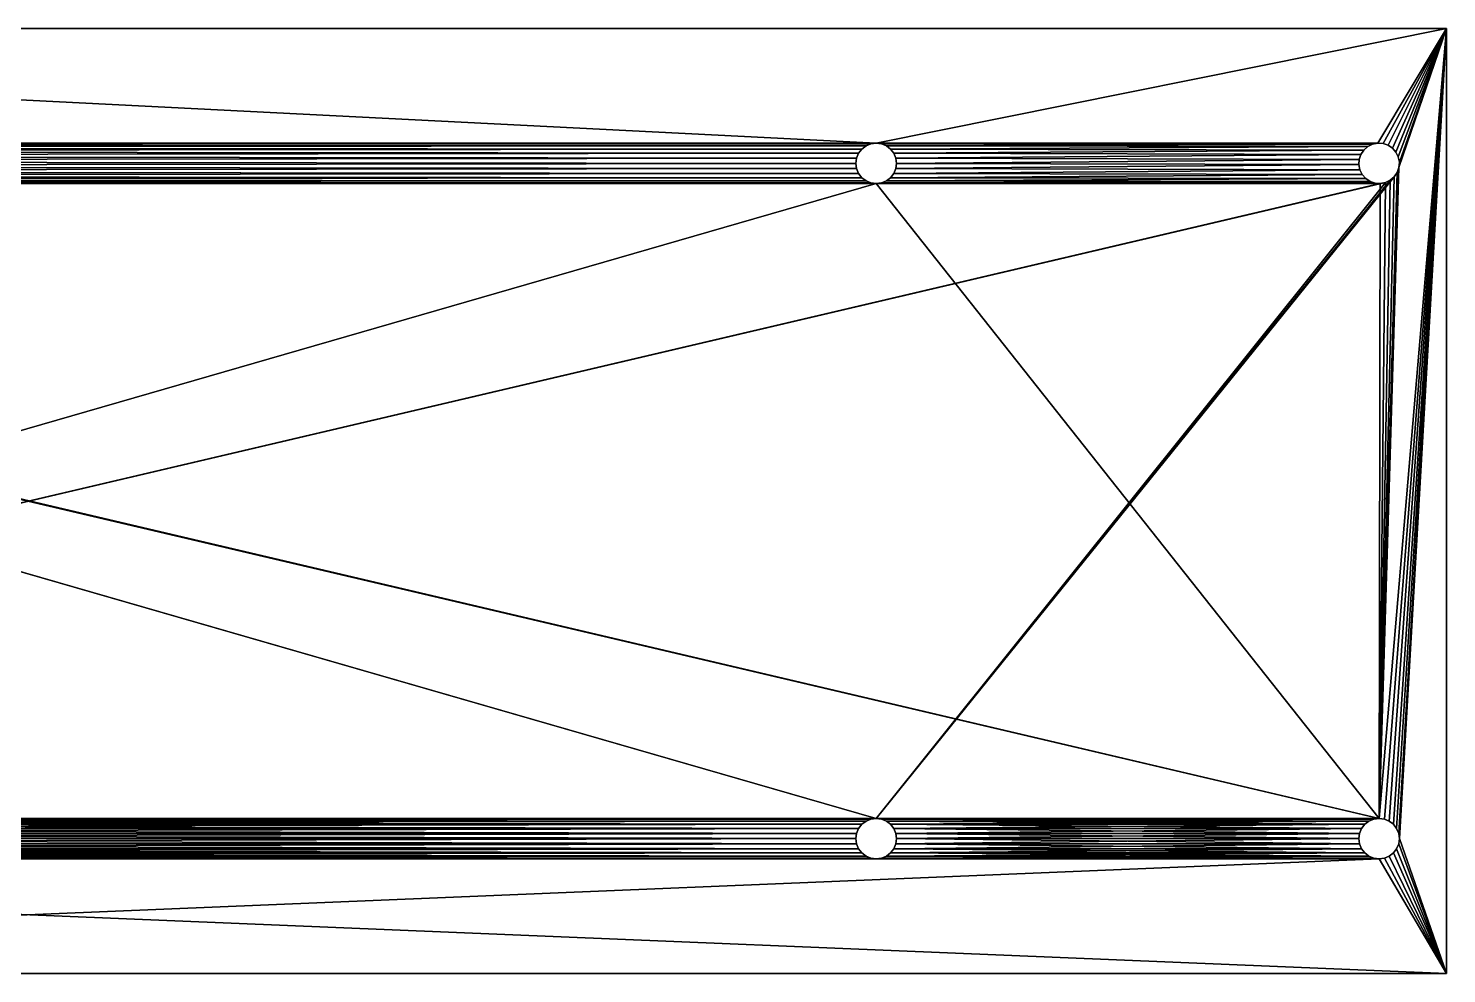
# Model space of a CAD drawing. Header units: metres. Extents: x 0 to 683, y 0 to 667.
# Drawn here: x 105 to 210, y 214 to 284 of the extents above; entities that cross this region are included whole.
import ezdxf

# ---------------------------------------------------------------- set-up
doc = ezdxf.new("R2010")
doc.units = ezdxf.units.M

msp = doc.modelspace()

# ---------------------------------------------------------------- meshes
at = {"layer": 'Frame Support'}
mesh = msp.add_polyface(dxfattribs=at)
corners = [(210, 284), (0, 284, -10), (0, 284), (210, 284, -10)]
mesh.append_faces([[corners[k] for k in face] for face in [(0, 1, 2), (1, 0, 3)]], dxfattribs={"vtx0": -1})
mesh = msp.add_polyface(dxfattribs=at)
corners = [(168.16, 272.55, -10), (205.09, 272.5, -10), (167.77, 272.5, -10), (204.7, 272.53, -10), (204.33, 272.66, -10), (168.52, 272.7, -10), (204.01, 272.88, -10), (168.83, 272.94, -10), (203.75, 273.17, -10), (169.07, 273.25, -10), (203.58, 273.52, -10), (169.22, 273.61, -10), (203.5, 273.91, -10), (169.27, 274, -10), (203.53, 274.3, -10), (169.22, 274.39, -10), (203.66, 274.67, -10), (169.07, 274.75, -10), (203.88, 274.99, -10), (168.83, 275.06, -10), (204.17, 275.25, -10), (168.52, 275.3, -10), (204.52, 275.42, -10), (168.16, 275.45, -10), (204.91, 275.5, -10), (167.77, 275.5, -10), (0, 214, -10), (5, 222.5, -10), (210, 214, -10), (4.61, 222.55, -10), (4.25, 222.7, -10), (3.94, 222.94, -10), (3.7, 223.25, -10), (3.55, 223.61, -10), (3.5, 224, -10), (0, 284, -10), (3.55, 224.39, -10), (3.7, 224.75, -10), (3.94, 225.06, -10), (4.25, 225.3, -10), (4.61, 225.45, -10), (5, 225.5, -10), (3.61, 273.43, -10), (3.8, 273.09, -10), (4.08, 272.82, -10), (4.42, 272.62, -10), (167.77, 225.5, -10), (4.79, 272.51, -10), (205, 225.5, -10), (5.19, 272.51, -10), (3.51, 273.81, -10), (3.51, 274.21, -10), (3.62, 274.58, -10), (3.82, 274.92, -10), (4.09, 275.2, -10), (4.43, 275.39, -10), (4.81, 275.49, -10), (206.5, 224, -10), (210, 284, -10), (206.45, 223.61, -10), (206.3, 223.25, -10), (206.06, 222.94, -10), (205.75, 222.7, -10), (205.39, 222.55, -10), (205, 222.5, -10), (167.77, 222.5, -10), (206.45, 224.39, -10), (206.3, 224.75, -10), (206.06, 225.06, -10), (205.75, 225.3, -10), (205.39, 225.45, -10), (206.47, 273.7, -10), (206.34, 273.33, -10), (206.12, 273.01, -10), (205.83, 272.75, -10), (205.48, 272.58, -10), (206.5, 274.09, -10), (206.42, 274.48, -10), (206.25, 274.83, -10), (205.99, 275.12, -10), (205.67, 275.34, -10), (205.3, 275.47, -10), (167.38, 272.55, -10), (5.57, 272.61, -10), (167.02, 272.7, -10), (5.91, 272.8, -10), (166.71, 272.94, -10), (6.18, 273.08, -10), (166.47, 273.25, -10), (6.38, 273.42, -10), (166.32, 273.61, -10), (6.49, 273.79, -10), (166.27, 274, -10), (6.49, 274.19, -10), (166.32, 274.39, -10), (6.39, 274.57, -10), (166.47, 274.75, -10), (6.2, 274.91, -10), (166.71, 275.06, -10), (5.92, 275.18, -10), (167.02, 275.3, -10), (5.58, 275.38, -10), (167.38, 275.45, -10), (5.21, 275.49, -10), (168.16, 222.55, -10), (204.61, 222.55, -10), (168.52, 222.7, -10), (204.25, 222.7, -10), (168.83, 222.94, -10), (203.94, 222.94, -10), (169.07, 223.25, -10), (203.7, 223.25, -10), (169.22, 223.61, -10), (203.55, 223.61, -10), (169.27, 224, -10), (203.5, 224, -10), (169.22, 224.39, -10), (203.55, 224.39, -10), (169.07, 224.75, -10), (203.7, 224.75, -10), (168.83, 225.06, -10), (203.94, 225.06, -10), (168.52, 225.3, -10), (204.25, 225.3, -10), (168.16, 225.45, -10), (204.61, 225.45, -10), (5.39, 222.55, -10), (167.38, 222.55, -10), (5.75, 222.7, -10), (167.02, 222.7, -10), (6.06, 222.94, -10), (166.71, 222.94, -10), (6.3, 223.25, -10), (166.47, 223.25, -10), (6.45, 223.61, -10), (166.32, 223.61, -10), (6.5, 224, -10), (166.27, 224, -10), (6.45, 224.39, -10), (166.32, 224.39, -10), (6.3, 224.75, -10), (166.47, 224.75, -10), (6.06, 225.06, -10), (166.71, 225.06, -10), (5.75, 225.3, -10), (167.02, 225.3, -10), (5.39, 225.45, -10), (167.38, 225.45, -10)]
mesh.append_faces([[corners[k] for k in face] for face in [(0, 1, 2), (1, 0, 3), (3, 0, 4), (4, 5, 6), (6, 7, 8), (8, 9, 10), (10, 11, 12), (12, 13, 14), (14, 15, 16), (16, 17, 18), (18, 19, 20), (20, 21, 22), (22, 23, 24), (26, 27, 28), (27, 26, 29), (29, 26, 30), (30, 26, 31), (31, 26, 32), (32, 26, 33), (33, 26, 34), (34, 35, 36), (36, 35, 37), (37, 35, 38), (38, 35, 39), (39, 35, 40), (40, 35, 41), (42, 35, 50), (50, 35, 51), (51, 35, 52), (52, 35, 53), (53, 35, 54), (54, 35, 55), (55, 35, 56), (28, 57, 58), (57, 28, 59), (59, 28, 60), (60, 28, 61), (61, 28, 62), (62, 28, 63), (63, 28, 64), (71, 48, 72), (72, 48, 73), (73, 48, 74), (74, 48, 75), (75, 48, 1), (58, 25, 35), (82, 83, 84), (84, 85, 86), (86, 87, 88), (88, 89, 90), (90, 91, 92), (92, 93, 94), (94, 95, 96), (96, 97, 98), (98, 99, 100), (100, 101, 102), (102, 103, 25), (104, 64, 65), (64, 104, 105), (105, 106, 107), (107, 108, 109), (109, 110, 111), (111, 112, 113), (113, 114, 115), (115, 116, 117), (117, 118, 119), (119, 120, 121), (121, 122, 123), (123, 124, 125), (125, 46, 48), (126, 65, 27), (65, 126, 127), (127, 128, 129), (129, 130, 131), (131, 132, 133), (133, 134, 135), (135, 136, 137), (137, 138, 139), (139, 140, 141), (141, 142, 143), (143, 144, 145), (145, 146, 147), (147, 41, 46)]], dxfattribs={"vtx0": -1, "vtx1": -1})
mesh.append_faces([[corners[k] for k in face] for face in [(41, 35, 42), (41, 45, 46), (46, 47, 48), (48, 49, 2), (56, 35, 25), (64, 28, 27), (64, 27, 65), (58, 48, 71), (1, 48, 2), (58, 24, 25)]], dxfattribs={"vtx0": -1, "vtx1": -1, "vtx2": -1})
mesh.append_faces([[corners[k] for k in face] for face in [(4, 0, 5), (6, 5, 7), (8, 7, 9), (10, 9, 11), (12, 11, 13), (14, 13, 15), (16, 15, 17), (18, 17, 19), (20, 19, 21), (22, 21, 23), (24, 23, 25), (34, 26, 35), (41, 42, 43), (41, 43, 44), (41, 44, 45), (46, 45, 47), (48, 47, 49), (58, 57, 66), (58, 66, 67), (58, 67, 68), (58, 68, 69), (58, 69, 70), (58, 70, 48), (58, 71, 76), (58, 76, 77), (58, 77, 78), (58, 78, 79), (58, 79, 80), (58, 80, 81), (58, 81, 24), (49, 82, 2), (82, 49, 83), (84, 83, 85), (86, 85, 87), (88, 87, 89), (90, 89, 91), (92, 91, 93), (94, 93, 95), (96, 95, 97), (98, 97, 99), (100, 99, 101), (102, 101, 103), (25, 103, 56), (105, 104, 106), (107, 106, 108), (109, 108, 110), (111, 110, 112), (113, 112, 114), (115, 114, 116), (117, 116, 118), (119, 118, 120), (121, 120, 122), (123, 122, 124), (125, 124, 46), (127, 126, 128), (129, 128, 130), (131, 130, 132), (133, 132, 134), (135, 134, 136), (137, 136, 138), (139, 138, 140), (141, 140, 142), (143, 142, 144), (145, 144, 146), (147, 146, 41)]], dxfattribs={"vtx0": -1, "vtx2": -1})
mesh = msp.add_polyface(dxfattribs=at)
corners = [(167.38, 272.55), (5.19, 272.51), (167.77, 272.5), (5.57, 272.61), (167.02, 272.7), (5.91, 272.8), (166.71, 272.94), (6.18, 273.08), (166.47, 273.25), (6.38, 273.42), (166.32, 273.61), (6.49, 273.79), (166.27, 274), (6.49, 274.19), (166.32, 274.39), (6.39, 274.57), (166.47, 274.75), (6.2, 274.91), (166.71, 275.06), (5.92, 275.18), (167.02, 275.3), (5.58, 275.38), (167.38, 275.45), (5.21, 275.49), (167.77, 275.5), (4.81, 275.49), (210, 214), (205, 222.5), (0, 214), (205.39, 222.55), (205.75, 222.7), (206.06, 222.94), (206.3, 223.25), (206.45, 223.61), (206.5, 224), (210, 284), (206.45, 224.39), (206.3, 224.75), (206.06, 225.06), (205.75, 225.3), (205.39, 225.45), (205, 225.5), (206.47, 273.7), (206.34, 273.33), (206.12, 273.01), (167.77, 225.5), (205.83, 272.75), (205.48, 272.58), (5, 225.5), (205.09, 272.5), (206.5, 274.09), (206.42, 274.48), (206.25, 274.83), (205.99, 275.12), (205.67, 275.34), (205.3, 275.47), (204.91, 275.5), (3.5, 224), (0, 284), (3.55, 223.61), (3.7, 223.25), (3.94, 222.94), (4.25, 222.7), (4.61, 222.55), (5, 222.5), (167.77, 222.5), (3.55, 224.39), (3.7, 224.75), (3.94, 225.06), (4.25, 225.3), (4.61, 225.45), (3.61, 273.43), (3.8, 273.09), (4.08, 272.82), (4.42, 272.62), (4.79, 272.51), (3.51, 273.81), (3.51, 274.21), (3.62, 274.58), (3.82, 274.92), (4.09, 275.2), (4.43, 275.39), (168.16, 272.55), (204.7, 272.53), (204.33, 272.66), (168.52, 272.7), (204.01, 272.88), (168.83, 272.94), (203.75, 273.17), (169.07, 273.25), (203.58, 273.52), (169.22, 273.61), (203.5, 273.91), (169.27, 274), (203.53, 274.3), (169.22, 274.39), (203.66, 274.67), (169.07, 274.75), (203.88, 274.99), (168.83, 275.06), (204.17, 275.25), (168.52, 275.3), (204.52, 275.42), (168.16, 275.45), (167.38, 222.55), (5.39, 222.55), (167.02, 222.7), (5.75, 222.7), (166.71, 222.94), (6.06, 222.94), (166.47, 223.25), (6.3, 223.25), (166.32, 223.61), (6.45, 223.61), (166.27, 224), (6.5, 224), (166.32, 224.39), (6.45, 224.39), (166.47, 224.75), (6.3, 224.75), (166.71, 225.06), (6.06, 225.06), (167.02, 225.3), (5.75, 225.3), (167.38, 225.45), (5.39, 225.45), (204.61, 222.55), (168.16, 222.55), (204.25, 222.7), (168.52, 222.7), (203.94, 222.94), (168.83, 222.94), (203.7, 223.25), (169.07, 223.25), (203.55, 223.61), (169.22, 223.61), (203.5, 224), (169.27, 224), (203.55, 224.39), (169.22, 224.39), (203.7, 224.75), (169.07, 224.75), (203.94, 225.06), (168.83, 225.06), (204.25, 225.3), (168.52, 225.3), (204.61, 225.45), (168.16, 225.45)]
mesh.append_faces([[corners[k] for k in face] for face in [(0, 1, 2), (1, 0, 3), (3, 4, 5), (5, 6, 7), (7, 8, 9), (9, 10, 11), (11, 12, 13), (13, 14, 15), (15, 16, 17), (17, 18, 19), (19, 20, 21), (21, 22, 23), (23, 24, 25), (26, 27, 28), (27, 26, 29), (29, 26, 30), (30, 26, 31), (31, 26, 32), (32, 26, 33), (33, 26, 34), (34, 35, 36), (36, 35, 37), (37, 35, 38), (38, 35, 39), (39, 35, 40), (40, 35, 41), (42, 35, 50), (50, 35, 51), (51, 35, 52), (52, 35, 53), (53, 35, 54), (54, 35, 55), (55, 35, 56), (28, 57, 58), (57, 28, 59), (59, 28, 60), (60, 28, 61), (61, 28, 62), (62, 28, 63), (63, 28, 64), (71, 48, 72), (72, 48, 73), (73, 48, 74), (74, 48, 75), (75, 48, 1), (58, 24, 35), (82, 84, 85), (85, 86, 87), (87, 88, 89), (89, 90, 91), (91, 92, 93), (93, 94, 95), (95, 96, 97), (97, 98, 99), (99, 100, 101), (101, 102, 103), (103, 56, 24), (104, 64, 65), (64, 104, 105), (105, 106, 107), (107, 108, 109), (109, 110, 111), (111, 112, 113), (113, 114, 115), (115, 116, 117), (117, 118, 119), (119, 120, 121), (121, 122, 123), (123, 124, 125), (125, 45, 48), (126, 65, 27), (65, 126, 127), (127, 128, 129), (129, 130, 131), (131, 132, 133), (133, 134, 135), (135, 136, 137), (137, 138, 139), (139, 140, 141), (141, 142, 143), (143, 144, 145), (145, 146, 147), (147, 41, 45)]], dxfattribs={"vtx0": -1, "vtx1": -1})
mesh.append_faces([[corners[k] for k in face] for face in [(41, 35, 42), (41, 44, 45), (45, 47, 48), (48, 49, 2), (56, 35, 24), (64, 28, 27), (64, 27, 65), (58, 48, 71), (1, 48, 2), (58, 25, 24)]], dxfattribs={"vtx0": -1, "vtx1": -1, "vtx2": -1})
mesh.append_faces([[corners[k] for k in face] for face in [(3, 0, 4), (5, 4, 6), (7, 6, 8), (9, 8, 10), (11, 10, 12), (13, 12, 14), (15, 14, 16), (17, 16, 18), (19, 18, 20), (21, 20, 22), (23, 22, 24), (34, 26, 35), (41, 42, 43), (41, 43, 44), (45, 44, 46), (45, 46, 47), (48, 47, 49), (58, 57, 66), (58, 66, 67), (58, 67, 68), (58, 68, 69), (58, 69, 70), (58, 70, 48), (58, 71, 76), (58, 76, 77), (58, 77, 78), (58, 78, 79), (58, 79, 80), (58, 80, 81), (58, 81, 25), (49, 82, 2), (82, 49, 83), (82, 83, 84), (85, 84, 86), (87, 86, 88), (89, 88, 90), (91, 90, 92), (93, 92, 94), (95, 94, 96), (97, 96, 98), (99, 98, 100), (101, 100, 102), (103, 102, 56), (105, 104, 106), (107, 106, 108), (109, 108, 110), (111, 110, 112), (113, 112, 114), (115, 114, 116), (117, 116, 118), (119, 118, 120), (121, 120, 122), (123, 122, 124), (125, 124, 45), (127, 126, 128), (129, 128, 130), (131, 130, 132), (133, 132, 134), (135, 134, 136), (137, 136, 138), (139, 138, 140), (141, 140, 142), (143, 142, 144), (145, 144, 146), (147, 146, 41)]], dxfattribs={"vtx0": -1, "vtx2": -1})
mesh = msp.add_polyface(dxfattribs=at)
corners = [(210, 214, -10), (210, 284), (210, 214), (210, 284, -10)]
mesh.append_faces([[corners[k] for k in face] for face in [(0, 1, 2), (1, 0, 3)]], dxfattribs={"vtx0": -1})
mesh = msp.add_polyface(dxfattribs=at)
corners = [(167.02, 275.3, -10), (166.71, 275.06), (166.71, 275.06, -10), (167.02, 275.3)]
mesh.append_faces([[corners[k] for k in face] for face in [(0, 1, 2), (1, 0, 3)]], dxfattribs={"vtx0": -1})
mesh = msp.add_polyface(dxfattribs=at)
corners = [(167.38, 275.45, -10), (167.02, 275.3), (167.02, 275.3, -10), (167.38, 275.45)]
mesh.append_faces([[corners[k] for k in face] for face in [(0, 1, 2), (1, 0, 3)]], dxfattribs={"vtx0": -1})
mesh = msp.add_polyface(dxfattribs=at)
corners = [(167.77, 275.5, -10), (167.38, 275.45), (167.38, 275.45, -10), (167.77, 275.5)]
mesh.append_faces([[corners[k] for k in face] for face in [(0, 1, 2), (1, 0, 3)]], dxfattribs={"vtx0": -1})
mesh = msp.add_polyface(dxfattribs=at)
corners = [(168.16, 275.45, -10), (167.77, 275.5), (167.77, 275.5, -10), (168.16, 275.45)]
mesh.append_faces([[corners[k] for k in face] for face in [(0, 1, 2), (1, 0, 3)]], dxfattribs={"vtx0": -1})
mesh = msp.add_polyface(dxfattribs=at)
corners = [(168.52, 275.3, -10), (168.16, 275.45), (168.16, 275.45, -10), (168.52, 275.3)]
mesh.append_faces([[corners[k] for k in face] for face in [(0, 1, 2), (1, 0, 3)]], dxfattribs={"vtx0": -1})
mesh = msp.add_polyface(dxfattribs=at)
corners = [(168.83, 275.06, -10), (168.52, 275.3), (168.52, 275.3, -10), (168.83, 275.06)]
mesh.append_faces([[corners[k] for k in face] for face in [(0, 1, 2), (1, 0, 3)]], dxfattribs={"vtx0": -1})
mesh = msp.add_polyface(dxfattribs=at)
corners = [(204.17, 275.25, -10), (203.88, 274.99), (203.88, 274.99, -10), (204.17, 275.25)]
mesh.append_faces([[corners[k] for k in face] for face in [(0, 1, 2), (1, 0, 3)]], dxfattribs={"vtx0": -1})
mesh = msp.add_polyface(dxfattribs=at)
corners = [(204.52, 275.42, -10), (204.17, 275.25), (204.17, 275.25, -10), (204.52, 275.42)]
mesh.append_faces([[corners[k] for k in face] for face in [(0, 1, 2), (1, 0, 3)]], dxfattribs={"vtx0": -1})
mesh = msp.add_polyface(dxfattribs=at)
corners = [(204.91, 275.5, -10), (204.52, 275.42), (204.52, 275.42, -10), (204.91, 275.5)]
mesh.append_faces([[corners[k] for k in face] for face in [(0, 1, 2), (1, 0, 3)]], dxfattribs={"vtx0": -1})
mesh = msp.add_polyface(dxfattribs=at)
corners = [(205.3, 275.47, -10), (204.91, 275.5), (204.91, 275.5, -10), (205.3, 275.47)]
mesh.append_faces([[corners[k] for k in face] for face in [(0, 1, 2), (1, 0, 3)]], dxfattribs={"vtx0": -1})
mesh = msp.add_polyface(dxfattribs=at)
corners = [(205.67, 275.34, -10), (205.3, 275.47), (205.3, 275.47, -10), (205.67, 275.34)]
mesh.append_faces([[corners[k] for k in face] for face in [(0, 1, 2), (1, 0, 3)]], dxfattribs={"vtx0": -1})
mesh = msp.add_polyface(dxfattribs=at)
corners = [(205.99, 275.12, -10), (205.67, 275.34), (205.67, 275.34, -10), (205.99, 275.12)]
mesh.append_faces([[corners[k] for k in face] for face in [(0, 1, 2), (1, 0, 3)]], dxfattribs={"vtx0": -1})
mesh = msp.add_polyface(dxfattribs=at)
corners = [(205.99, 275.12, -10), (206.25, 274.83), (205.99, 275.12), (206.25, 274.83, -10)]
mesh.append_faces([[corners[k] for k in face] for face in [(0, 1, 2), (1, 0, 3)]], dxfattribs={"vtx0": -1})
mesh = msp.add_polyface(dxfattribs=at)
corners = [(166.27, 274, -10), (166.32, 274.39), (166.27, 274), (166.32, 274.39, -10)]
mesh.append_faces([[corners[k] for k in face] for face in [(0, 1, 2), (1, 0, 3)]], dxfattribs={"vtx0": -1})
mesh = msp.add_polyface(dxfattribs=at)
corners = [(166.32, 274.39, -10), (166.47, 274.75), (166.32, 274.39), (166.47, 274.75, -10)]
mesh.append_faces([[corners[k] for k in face] for face in [(0, 1, 2), (1, 0, 3)]], dxfattribs={"vtx0": -1})
mesh = msp.add_polyface(dxfattribs=at)
corners = [(166.47, 274.75, -10), (166.71, 275.06), (166.47, 274.75), (166.71, 275.06, -10)]
mesh.append_faces([[corners[k] for k in face] for face in [(0, 1, 2), (1, 0, 3)]], dxfattribs={"vtx0": -1})
mesh = msp.add_polyface(dxfattribs=at)
corners = [(168.83, 275.06, -10), (169.07, 274.75), (168.83, 275.06), (169.07, 274.75, -10)]
mesh.append_faces([[corners[k] for k in face] for face in [(0, 1, 2), (1, 0, 3)]], dxfattribs={"vtx0": -1})
mesh = msp.add_polyface(dxfattribs=at)
corners = [(169.07, 274.75, -10), (169.22, 274.39), (169.07, 274.75), (169.22, 274.39, -10)]
mesh.append_faces([[corners[k] for k in face] for face in [(0, 1, 2), (1, 0, 3)]], dxfattribs={"vtx0": -1})
mesh = msp.add_polyface(dxfattribs=at)
corners = [(169.22, 274.39, -10), (169.27, 274), (169.22, 274.39), (169.27, 274, -10)]
mesh.append_faces([[corners[k] for k in face] for face in [(0, 1, 2), (1, 0, 3)]], dxfattribs={"vtx0": -1})
mesh = msp.add_polyface(dxfattribs=at)
corners = [(203.5, 273.91, -10), (203.53, 274.3), (203.5, 273.91), (203.53, 274.3, -10)]
mesh.append_faces([[corners[k] for k in face] for face in [(0, 1, 2), (1, 0, 3)]], dxfattribs={"vtx0": -1})
mesh = msp.add_polyface(dxfattribs=at)
corners = [(203.53, 274.3, -10), (203.66, 274.67), (203.53, 274.3), (203.66, 274.67, -10)]
mesh.append_faces([[corners[k] for k in face] for face in [(0, 1, 2), (1, 0, 3)]], dxfattribs={"vtx0": -1})
mesh = msp.add_polyface(dxfattribs=at)
corners = [(203.66, 274.67, -10), (203.88, 274.99), (203.66, 274.67), (203.88, 274.99, -10)]
mesh.append_faces([[corners[k] for k in face] for face in [(0, 1, 2), (1, 0, 3)]], dxfattribs={"vtx0": -1})
mesh = msp.add_polyface(dxfattribs=at)
corners = [(206.25, 274.83, -10), (206.42, 274.48), (206.25, 274.83), (206.42, 274.48, -10)]
mesh.append_faces([[corners[k] for k in face] for face in [(0, 1, 2), (1, 0, 3)]], dxfattribs={"vtx0": -1})
mesh = msp.add_polyface(dxfattribs=at)
corners = [(206.42, 274.48, -10), (206.5, 274.09), (206.42, 274.48), (206.5, 274.09, -10)]
mesh.append_faces([[corners[k] for k in face] for face in [(0, 1, 2), (1, 0, 3)]], dxfattribs={"vtx0": -1})
mesh = msp.add_polyface(dxfattribs=at)
corners = [(206.5, 274.09, -10), (206.47, 273.7), (206.5, 274.09), (206.47, 273.7, -10)]
mesh.append_faces([[corners[k] for k in face] for face in [(0, 1, 2), (1, 0, 3)]], dxfattribs={"vtx0": -1})
mesh = msp.add_polyface(dxfattribs=at)
corners = [(166.32, 273.61, -10), (166.27, 274), (166.32, 273.61), (166.27, 274, -10)]
mesh.append_faces([[corners[k] for k in face] for face in [(0, 1, 2), (1, 0, 3)]], dxfattribs={"vtx0": -1})
mesh = msp.add_polyface(dxfattribs=at)
corners = [(166.47, 273.25, -10), (166.32, 273.61), (166.47, 273.25), (166.32, 273.61, -10)]
mesh.append_faces([[corners[k] for k in face] for face in [(0, 1, 2), (1, 0, 3)]], dxfattribs={"vtx0": -1})
mesh = msp.add_polyface(dxfattribs=at)
corners = [(166.71, 272.94, -10), (166.47, 273.25), (166.71, 272.94), (166.47, 273.25, -10)]
mesh.append_faces([[corners[k] for k in face] for face in [(0, 1, 2), (1, 0, 3)]], dxfattribs={"vtx0": -1})
mesh = msp.add_polyface(dxfattribs=at)
corners = [(169.07, 273.25, -10), (168.83, 272.94), (169.07, 273.25), (168.83, 272.94, -10)]
mesh.append_faces([[corners[k] for k in face] for face in [(0, 1, 2), (1, 0, 3)]], dxfattribs={"vtx0": -1})
mesh = msp.add_polyface(dxfattribs=at)
corners = [(169.22, 273.61, -10), (169.07, 273.25), (169.22, 273.61), (169.07, 273.25, -10)]
mesh.append_faces([[corners[k] for k in face] for face in [(0, 1, 2), (1, 0, 3)]], dxfattribs={"vtx0": -1})
mesh = msp.add_polyface(dxfattribs=at)
corners = [(169.27, 274, -10), (169.22, 273.61), (169.27, 274), (169.22, 273.61, -10)]
mesh.append_faces([[corners[k] for k in face] for face in [(0, 1, 2), (1, 0, 3)]], dxfattribs={"vtx0": -1})
mesh = msp.add_polyface(dxfattribs=at)
corners = [(203.58, 273.52, -10), (203.5, 273.91), (203.58, 273.52), (203.5, 273.91, -10)]
mesh.append_faces([[corners[k] for k in face] for face in [(0, 1, 2), (1, 0, 3)]], dxfattribs={"vtx0": -1})
mesh = msp.add_polyface(dxfattribs=at)
corners = [(203.75, 273.17, -10), (203.58, 273.52), (203.75, 273.17), (203.58, 273.52, -10)]
mesh.append_faces([[corners[k] for k in face] for face in [(0, 1, 2), (1, 0, 3)]], dxfattribs={"vtx0": -1})
mesh = msp.add_polyface(dxfattribs=at)
corners = [(204.01, 272.88, -10), (203.75, 273.17), (204.01, 272.88), (203.75, 273.17, -10)]
mesh.append_faces([[corners[k] for k in face] for face in [(0, 1, 2), (1, 0, 3)]], dxfattribs={"vtx0": -1})
mesh = msp.add_polyface(dxfattribs=at)
corners = [(206.12, 273.01), (205.83, 272.75, -10), (205.83, 272.75), (206.12, 273.01, -10)]
mesh.append_faces([[corners[k] for k in face] for face in [(0, 1, 2), (1, 0, 3)]], dxfattribs={"vtx0": -1})
mesh = msp.add_polyface(dxfattribs=at)
corners = [(206.34, 273.33, -10), (206.12, 273.01), (206.34, 273.33), (206.12, 273.01, -10)]
mesh.append_faces([[corners[k] for k in face] for face in [(0, 1, 2), (1, 0, 3)]], dxfattribs={"vtx0": -1})
mesh = msp.add_polyface(dxfattribs=at)
corners = [(206.47, 273.7, -10), (206.34, 273.33), (206.47, 273.7), (206.34, 273.33, -10)]
mesh.append_faces([[corners[k] for k in face] for face in [(0, 1, 2), (1, 0, 3)]], dxfattribs={"vtx0": -1})
mesh = msp.add_polyface(dxfattribs=at)
corners = [(167.02, 272.7), (166.71, 272.94, -10), (166.71, 272.94), (167.02, 272.7, -10)]
mesh.append_faces([[corners[k] for k in face] for face in [(0, 1, 2), (1, 0, 3)]], dxfattribs={"vtx0": -1})
mesh = msp.add_polyface(dxfattribs=at)
corners = [(167.38, 272.55), (167.02, 272.7, -10), (167.02, 272.7), (167.38, 272.55, -10)]
mesh.append_faces([[corners[k] for k in face] for face in [(0, 1, 2), (1, 0, 3)]], dxfattribs={"vtx0": -1})
mesh = msp.add_polyface(dxfattribs=at)
corners = [(167.77, 272.5), (167.38, 272.55, -10), (167.38, 272.55), (167.77, 272.5, -10)]
mesh.append_faces([[corners[k] for k in face] for face in [(0, 1, 2), (1, 0, 3)]], dxfattribs={"vtx0": -1})
mesh = msp.add_polyface(dxfattribs=at)
corners = [(168.16, 272.55), (167.77, 272.5, -10), (167.77, 272.5), (168.16, 272.55, -10)]
mesh.append_faces([[corners[k] for k in face] for face in [(0, 1, 2), (1, 0, 3)]], dxfattribs={"vtx0": -1})
mesh = msp.add_polyface(dxfattribs=at)
corners = [(168.52, 272.7), (168.16, 272.55, -10), (168.16, 272.55), (168.52, 272.7, -10)]
mesh.append_faces([[corners[k] for k in face] for face in [(0, 1, 2), (1, 0, 3)]], dxfattribs={"vtx0": -1})
mesh = msp.add_polyface(dxfattribs=at)
corners = [(168.83, 272.94), (168.52, 272.7, -10), (168.52, 272.7), (168.83, 272.94, -10)]
mesh.append_faces([[corners[k] for k in face] for face in [(0, 1, 2), (1, 0, 3)]], dxfattribs={"vtx0": -1})
mesh = msp.add_polyface(dxfattribs=at)
corners = [(204.33, 272.66), (204.01, 272.88, -10), (204.01, 272.88), (204.33, 272.66, -10)]
mesh.append_faces([[corners[k] for k in face] for face in [(0, 1, 2), (1, 0, 3)]], dxfattribs={"vtx0": -1})
mesh = msp.add_polyface(dxfattribs=at)
corners = [(204.7, 272.53), (204.33, 272.66, -10), (204.33, 272.66), (204.7, 272.53, -10)]
mesh.append_faces([[corners[k] for k in face] for face in [(0, 1, 2), (1, 0, 3)]], dxfattribs={"vtx0": -1})
mesh = msp.add_polyface(dxfattribs=at)
corners = [(205.09, 272.5), (204.7, 272.53, -10), (204.7, 272.53), (205.09, 272.5, -10)]
mesh.append_faces([[corners[k] for k in face] for face in [(0, 1, 2), (1, 0, 3)]], dxfattribs={"vtx0": -1})
mesh = msp.add_polyface(dxfattribs=at)
corners = [(205.48, 272.58), (205.09, 272.5, -10), (205.09, 272.5), (205.48, 272.58, -10)]
mesh.append_faces([[corners[k] for k in face] for face in [(0, 1, 2), (1, 0, 3)]], dxfattribs={"vtx0": -1})
mesh = msp.add_polyface(dxfattribs=at)
corners = [(205.83, 272.75), (205.48, 272.58, -10), (205.48, 272.58), (205.83, 272.75, -10)]
mesh.append_faces([[corners[k] for k in face] for face in [(0, 1, 2), (1, 0, 3)]], dxfattribs={"vtx0": -1})
mesh = msp.add_polyface(dxfattribs=at)
corners = [(166.32, 224.39, -10), (166.47, 224.75), (166.32, 224.39), (166.47, 224.75, -10)]
mesh.append_faces([[corners[k] for k in face] for face in [(0, 1, 2), (1, 0, 3)]], dxfattribs={"vtx0": -1})
mesh = msp.add_polyface(dxfattribs=at)
corners = [(166.47, 224.75, -10), (166.71, 225.06), (166.47, 224.75), (166.71, 225.06, -10)]
mesh.append_faces([[corners[k] for k in face] for face in [(0, 1, 2), (1, 0, 3)]], dxfattribs={"vtx0": -1})
mesh = msp.add_polyface(dxfattribs=at)
corners = [(167.02, 225.3, -10), (166.71, 225.06), (166.71, 225.06, -10), (167.02, 225.3)]
mesh.append_faces([[corners[k] for k in face] for face in [(0, 1, 2), (1, 0, 3)]], dxfattribs={"vtx0": -1})
mesh = msp.add_polyface(dxfattribs=at)
corners = [(167.38, 225.45, -10), (167.02, 225.3), (167.02, 225.3, -10), (167.38, 225.45)]
mesh.append_faces([[corners[k] for k in face] for face in [(0, 1, 2), (1, 0, 3)]], dxfattribs={"vtx0": -1})
mesh = msp.add_polyface(dxfattribs=at)
corners = [(167.77, 225.5, -10), (167.38, 225.45), (167.38, 225.45, -10), (167.77, 225.5)]
mesh.append_faces([[corners[k] for k in face] for face in [(0, 1, 2), (1, 0, 3)]], dxfattribs={"vtx0": -1})
mesh = msp.add_polyface(dxfattribs=at)
corners = [(168.16, 225.45, -10), (167.77, 225.5), (167.77, 225.5, -10), (168.16, 225.45)]
mesh.append_faces([[corners[k] for k in face] for face in [(0, 1, 2), (1, 0, 3)]], dxfattribs={"vtx0": -1})
mesh = msp.add_polyface(dxfattribs=at)
corners = [(168.52, 225.3, -10), (168.16, 225.45), (168.16, 225.45, -10), (168.52, 225.3)]
mesh.append_faces([[corners[k] for k in face] for face in [(0, 1, 2), (1, 0, 3)]], dxfattribs={"vtx0": -1})
mesh = msp.add_polyface(dxfattribs=at)
corners = [(168.83, 225.06, -10), (168.52, 225.3), (168.52, 225.3, -10), (168.83, 225.06)]
mesh.append_faces([[corners[k] for k in face] for face in [(0, 1, 2), (1, 0, 3)]], dxfattribs={"vtx0": -1})
mesh = msp.add_polyface(dxfattribs=at)
corners = [(168.83, 225.06, -10), (169.07, 224.75), (168.83, 225.06), (169.07, 224.75, -10)]
mesh.append_faces([[corners[k] for k in face] for face in [(0, 1, 2), (1, 0, 3)]], dxfattribs={"vtx0": -1})
mesh = msp.add_polyface(dxfattribs=at)
corners = [(169.07, 224.75, -10), (169.22, 224.39), (169.07, 224.75), (169.22, 224.39, -10)]
mesh.append_faces([[corners[k] for k in face] for face in [(0, 1, 2), (1, 0, 3)]], dxfattribs={"vtx0": -1})
mesh = msp.add_polyface(dxfattribs=at)
corners = [(203.55, 224.39, -10), (203.7, 224.75), (203.55, 224.39), (203.7, 224.75, -10)]
mesh.append_faces([[corners[k] for k in face] for face in [(0, 1, 2), (1, 0, 3)]], dxfattribs={"vtx0": -1})
mesh = msp.add_polyface(dxfattribs=at)
corners = [(203.7, 224.75, -10), (203.94, 225.06), (203.7, 224.75), (203.94, 225.06, -10)]
mesh.append_faces([[corners[k] for k in face] for face in [(0, 1, 2), (1, 0, 3)]], dxfattribs={"vtx0": -1})
mesh = msp.add_polyface(dxfattribs=at)
corners = [(204.25, 225.3, -10), (203.94, 225.06), (203.94, 225.06, -10), (204.25, 225.3)]
mesh.append_faces([[corners[k] for k in face] for face in [(0, 1, 2), (1, 0, 3)]], dxfattribs={"vtx0": -1})
mesh = msp.add_polyface(dxfattribs=at)
corners = [(204.61, 225.45, -10), (204.25, 225.3), (204.25, 225.3, -10), (204.61, 225.45)]
mesh.append_faces([[corners[k] for k in face] for face in [(0, 1, 2), (1, 0, 3)]], dxfattribs={"vtx0": -1})
mesh = msp.add_polyface(dxfattribs=at)
corners = [(205, 225.5, -10), (204.61, 225.45), (204.61, 225.45, -10), (205, 225.5)]
mesh.append_faces([[corners[k] for k in face] for face in [(0, 1, 2), (1, 0, 3)]], dxfattribs={"vtx0": -1})
mesh = msp.add_polyface(dxfattribs=at)
corners = [(205.39, 225.45, -10), (205, 225.5), (205, 225.5, -10), (205.39, 225.45)]
mesh.append_faces([[corners[k] for k in face] for face in [(0, 1, 2), (1, 0, 3)]], dxfattribs={"vtx0": -1})
mesh = msp.add_polyface(dxfattribs=at)
corners = [(205.75, 225.3, -10), (205.39, 225.45), (205.39, 225.45, -10), (205.75, 225.3)]
mesh.append_faces([[corners[k] for k in face] for face in [(0, 1, 2), (1, 0, 3)]], dxfattribs={"vtx0": -1})
mesh = msp.add_polyface(dxfattribs=at)
corners = [(206.06, 225.06, -10), (205.75, 225.3), (205.75, 225.3, -10), (206.06, 225.06)]
mesh.append_faces([[corners[k] for k in face] for face in [(0, 1, 2), (1, 0, 3)]], dxfattribs={"vtx0": -1})
mesh = msp.add_polyface(dxfattribs=at)
corners = [(206.06, 225.06, -10), (206.3, 224.75), (206.06, 225.06), (206.3, 224.75, -10)]
mesh.append_faces([[corners[k] for k in face] for face in [(0, 1, 2), (1, 0, 3)]], dxfattribs={"vtx0": -1})
mesh = msp.add_polyface(dxfattribs=at)
corners = [(206.3, 224.75, -10), (206.45, 224.39), (206.3, 224.75), (206.45, 224.39, -10)]
mesh.append_faces([[corners[k] for k in face] for face in [(0, 1, 2), (1, 0, 3)]], dxfattribs={"vtx0": -1})
mesh = msp.add_polyface(dxfattribs=at)
corners = [(166.27, 224, -10), (166.32, 224.39), (166.27, 224), (166.32, 224.39, -10)]
mesh.append_faces([[corners[k] for k in face] for face in [(0, 1, 2), (1, 0, 3)]], dxfattribs={"vtx0": -1})
mesh = msp.add_polyface(dxfattribs=at)
corners = [(166.32, 223.61, -10), (166.27, 224), (166.32, 223.61), (166.27, 224, -10)]
mesh.append_faces([[corners[k] for k in face] for face in [(0, 1, 2), (1, 0, 3)]], dxfattribs={"vtx0": -1})
mesh = msp.add_polyface(dxfattribs=at)
corners = [(169.22, 224.39, -10), (169.27, 224), (169.22, 224.39), (169.27, 224, -10)]
mesh.append_faces([[corners[k] for k in face] for face in [(0, 1, 2), (1, 0, 3)]], dxfattribs={"vtx0": -1})
mesh = msp.add_polyface(dxfattribs=at)
corners = [(169.27, 224, -10), (169.22, 223.61), (169.27, 224), (169.22, 223.61, -10)]
mesh.append_faces([[corners[k] for k in face] for face in [(0, 1, 2), (1, 0, 3)]], dxfattribs={"vtx0": -1})
mesh = msp.add_polyface(dxfattribs=at)
corners = [(203.5, 224, -10), (203.55, 224.39), (203.5, 224), (203.55, 224.39, -10)]
mesh.append_faces([[corners[k] for k in face] for face in [(0, 1, 2), (1, 0, 3)]], dxfattribs={"vtx0": -1})
mesh = msp.add_polyface(dxfattribs=at)
corners = [(203.55, 223.61, -10), (203.5, 224), (203.55, 223.61), (203.5, 224, -10)]
mesh.append_faces([[corners[k] for k in face] for face in [(0, 1, 2), (1, 0, 3)]], dxfattribs={"vtx0": -1})
mesh = msp.add_polyface(dxfattribs=at)
corners = [(206.45, 224.39, -10), (206.5, 224), (206.45, 224.39), (206.5, 224, -10)]
mesh.append_faces([[corners[k] for k in face] for face in [(0, 1, 2), (1, 0, 3)]], dxfattribs={"vtx0": -1})
mesh = msp.add_polyface(dxfattribs=at)
corners = [(206.5, 224, -10), (206.45, 223.61), (206.5, 224), (206.45, 223.61, -10)]
mesh.append_faces([[corners[k] for k in face] for face in [(0, 1, 2), (1, 0, 3)]], dxfattribs={"vtx0": -1})
mesh = msp.add_polyface(dxfattribs=at)
corners = [(166.47, 223.25, -10), (166.32, 223.61), (166.47, 223.25), (166.32, 223.61, -10)]
mesh.append_faces([[corners[k] for k in face] for face in [(0, 1, 2), (1, 0, 3)]], dxfattribs={"vtx0": -1})
mesh = msp.add_polyface(dxfattribs=at)
corners = [(166.71, 222.94, -10), (166.47, 223.25), (166.71, 222.94), (166.47, 223.25, -10)]
mesh.append_faces([[corners[k] for k in face] for face in [(0, 1, 2), (1, 0, 3)]], dxfattribs={"vtx0": -1})
mesh = msp.add_polyface(dxfattribs=at)
corners = [(167.02, 222.7), (166.71, 222.94, -10), (166.71, 222.94), (167.02, 222.7, -10)]
mesh.append_faces([[corners[k] for k in face] for face in [(0, 1, 2), (1, 0, 3)]], dxfattribs={"vtx0": -1})
mesh = msp.add_polyface(dxfattribs=at)
corners = [(167.38, 222.55), (167.02, 222.7, -10), (167.02, 222.7), (167.38, 222.55, -10)]
mesh.append_faces([[corners[k] for k in face] for face in [(0, 1, 2), (1, 0, 3)]], dxfattribs={"vtx0": -1})
mesh = msp.add_polyface(dxfattribs=at)
corners = [(168.52, 222.7), (168.16, 222.55, -10), (168.16, 222.55), (168.52, 222.7, -10)]
mesh.append_faces([[corners[k] for k in face] for face in [(0, 1, 2), (1, 0, 3)]], dxfattribs={"vtx0": -1})
mesh = msp.add_polyface(dxfattribs=at)
corners = [(168.83, 222.94), (168.52, 222.7, -10), (168.52, 222.7), (168.83, 222.94, -10)]
mesh.append_faces([[corners[k] for k in face] for face in [(0, 1, 2), (1, 0, 3)]], dxfattribs={"vtx0": -1})
mesh = msp.add_polyface(dxfattribs=at)
corners = [(169.07, 223.25, -10), (168.83, 222.94), (169.07, 223.25), (168.83, 222.94, -10)]
mesh.append_faces([[corners[k] for k in face] for face in [(0, 1, 2), (1, 0, 3)]], dxfattribs={"vtx0": -1})
mesh = msp.add_polyface(dxfattribs=at)
corners = [(169.22, 223.61, -10), (169.07, 223.25), (169.22, 223.61), (169.07, 223.25, -10)]
mesh.append_faces([[corners[k] for k in face] for face in [(0, 1, 2), (1, 0, 3)]], dxfattribs={"vtx0": -1})
mesh = msp.add_polyface(dxfattribs=at)
corners = [(203.7, 223.25, -10), (203.55, 223.61), (203.7, 223.25), (203.55, 223.61, -10)]
mesh.append_faces([[corners[k] for k in face] for face in [(0, 1, 2), (1, 0, 3)]], dxfattribs={"vtx0": -1})
mesh = msp.add_polyface(dxfattribs=at)
corners = [(203.94, 222.94, -10), (203.7, 223.25), (203.94, 222.94), (203.7, 223.25, -10)]
mesh.append_faces([[corners[k] for k in face] for face in [(0, 1, 2), (1, 0, 3)]], dxfattribs={"vtx0": -1})
mesh = msp.add_polyface(dxfattribs=at)
corners = [(204.25, 222.7), (203.94, 222.94, -10), (203.94, 222.94), (204.25, 222.7, -10)]
mesh.append_faces([[corners[k] for k in face] for face in [(0, 1, 2), (1, 0, 3)]], dxfattribs={"vtx0": -1})
mesh = msp.add_polyface(dxfattribs=at)
corners = [(204.61, 222.55), (204.25, 222.7, -10), (204.25, 222.7), (204.61, 222.55, -10)]
mesh.append_faces([[corners[k] for k in face] for face in [(0, 1, 2), (1, 0, 3)]], dxfattribs={"vtx0": -1})
mesh = msp.add_polyface(dxfattribs=at)
corners = [(205.75, 222.7), (205.39, 222.55, -10), (205.39, 222.55), (205.75, 222.7, -10)]
mesh.append_faces([[corners[k] for k in face] for face in [(0, 1, 2), (1, 0, 3)]], dxfattribs={"vtx0": -1})
mesh = msp.add_polyface(dxfattribs=at)
corners = [(206.06, 222.94), (205.75, 222.7, -10), (205.75, 222.7), (206.06, 222.94, -10)]
mesh.append_faces([[corners[k] for k in face] for face in [(0, 1, 2), (1, 0, 3)]], dxfattribs={"vtx0": -1})
mesh = msp.add_polyface(dxfattribs=at)
corners = [(206.3, 223.25, -10), (206.06, 222.94), (206.3, 223.25), (206.06, 222.94, -10)]
mesh.append_faces([[corners[k] for k in face] for face in [(0, 1, 2), (1, 0, 3)]], dxfattribs={"vtx0": -1})
mesh = msp.add_polyface(dxfattribs=at)
corners = [(206.45, 223.61, -10), (206.3, 223.25), (206.45, 223.61), (206.3, 223.25, -10)]
mesh.append_faces([[corners[k] for k in face] for face in [(0, 1, 2), (1, 0, 3)]], dxfattribs={"vtx0": -1})
mesh = msp.add_polyface(dxfattribs=at)
corners = [(167.77, 222.5), (167.38, 222.55, -10), (167.38, 222.55), (167.77, 222.5, -10)]
mesh.append_faces([[corners[k] for k in face] for face in [(0, 1, 2), (1, 0, 3)]], dxfattribs={"vtx0": -1})
mesh = msp.add_polyface(dxfattribs=at)
corners = [(168.16, 222.55), (167.77, 222.5, -10), (167.77, 222.5), (168.16, 222.55, -10)]
mesh.append_faces([[corners[k] for k in face] for face in [(0, 1, 2), (1, 0, 3)]], dxfattribs={"vtx0": -1})
mesh = msp.add_polyface(dxfattribs=at)
corners = [(205, 222.5), (204.61, 222.55, -10), (204.61, 222.55), (205, 222.5, -10)]
mesh.append_faces([[corners[k] for k in face] for face in [(0, 1, 2), (1, 0, 3)]], dxfattribs={"vtx0": -1})
mesh = msp.add_polyface(dxfattribs=at)
corners = [(205.39, 222.55), (205, 222.5, -10), (205, 222.5), (205.39, 222.55, -10)]
mesh.append_faces([[corners[k] for k in face] for face in [(0, 1, 2), (1, 0, 3)]], dxfattribs={"vtx0": -1})
mesh = msp.add_polyface(dxfattribs=at)
corners = [(210, 214, -10), (0, 214), (0, 214, -10), (210, 214)]
mesh.append_faces([[corners[k] for k in face] for face in [(0, 1, 2), (1, 0, 3)]], dxfattribs={"vtx0": -1})

doc.saveas('drawing.dxf')
